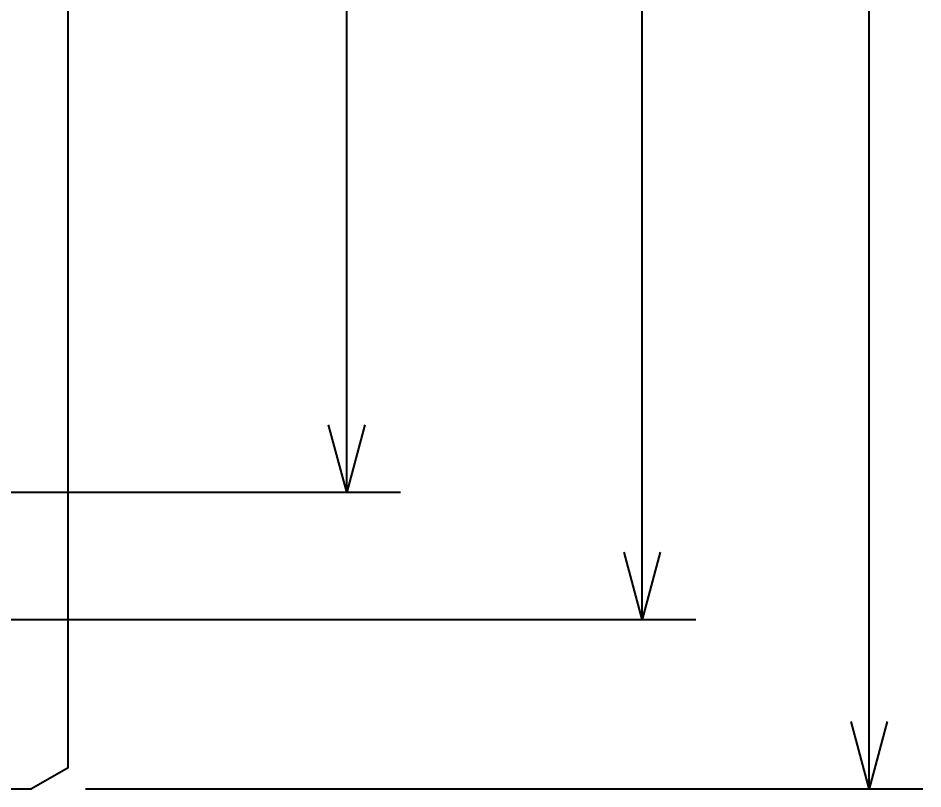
# Model space of a CAD drawing. Extents: x 98 to 785, y 88 to 514.
# Drawn here: x 742.67 to 785.35, y 252.26 to 288.64 of the extents above; entities that cross this region are included whole.
import ezdxf

# ---------------------------------------------------------------- set-up
doc = ezdxf.new("R2010")
doc.units = 0
doc.header["$LTSCALE"] = 12.7
doc.header["$MEASUREMENT"] = 0
doc.header["$PDMODE"] = 2
doc.layers.get('0').update_dxf_attribs({"linetype": 'CONTINUOUS'})
doc.layers.get('DEFPOINTS').update_dxf_attribs({"linetype": 'CONTINUOUS'})
doc.layers.add('SH-01_DIM', color=4, linetype='CONTINUOUS')
doc.layers.add('SH-01_OBJECT', color=7, linetype='CONTINUOUS')
doc.styles.get("Standard").update_dxf_attribs({"font": 'simplex.shx', "width": 0.82})
doc.dimstyles.get("Standard").update_dxf_attribs({"dimtxt": 0.18, "dimasz": 0.18, "dimexe": 0.18, "dimexo": 0.0625, "dimgap": 0.09, "dimtad": 0, "dimtih": 1, "dimtoh": 1, "dimdec": 4, "dimzin": 0, "dimdsep": 46, "dimtxsty": 'STANDARD', "dimcen": 0.09, "dimadec": 0, "dimazin": 0, "dimtfac": 1, "dimtdec": 4, "dimtofl": 0, "dimtmove": 0, "dimatfit": 3, "dimfxl": 1, "dimtolj": 1, "dimtzin": 0, "dimarcsym": 0})
doc.dimstyles.new('STANDARD$0', dxfattribs={"dimtxt": 0.18, "dimasz": 0.18, "dimexe": 0.18, "dimexo": 0.0625, "dimgap": 0.09, "dimtad": 0, "dimtih": 1, "dimtoh": 1, "dimdec": 4, "dimzin": 0, "dimdsep": 46, "dimtxsty": 'STANDARD', "dimcen": 0.09, "dimadec": 0, "dimazin": 0, "dimtfac": 1, "dimtdec": 4, "dimtofl": 0, "dimtmove": 0, "dimatfit": 3, "dimfxl": 1, "dimtolj": 1, "dimtzin": 0, "dimarcsym": 0})

# ---------------------------------------------------------------- blocks, each defined once
blk = doc.blocks.new('_Open30')
at = {"color": 0, "lineweight": -2}
for p, q in [((-1, 0.268), (0, 0)), ((0, 0), (-1, -0.268)), ((0, 0), (-1, 0))]:
    blk.add_line(p, q, dxfattribs=at)
blk = doc.blocks.new('*D39')
at = {"layer": 'DEFPOINTS', "color": 0, "ltscale": 0.05, "transparency": 16777216}
for p in [(739.033, 434.264), (739.033, 260.264), (772.1, 260.264)]:
    blk.add_point(p, dxfattribs=at)
at = {"layer": 'SH-01_DIM', "ltscale": 0.05, "transparency": 16777216}
for p, q in [((741.573, 434.264), (774.64, 434.264)), ((772.1, 431.089), (772.1, 343.888)), ((772.1, 263.439), (772.1, 332.609)), ((741.573, 260.264), (774.64, 260.264))]:
    blk.add_line(p, q, dxfattribs=at)
at = {"layer": 'SH-01_DIM', "ltscale": 0.05, "transparency": 16777216, "xscale": 3.175000000000011, "yscale": 3.175000000000011, "zscale": 3.175000000000011}
for p, rotation in [((772.1, 434.264), 90), ((772.1, 260.264), 270)]:
    blk.add_blockref('_Open30', p, dxfattribs=dict(at, rotation=rotation))
at = {"layer": 'SH-01_DIM', "ltscale": 0.05, "transparency": 16777216, "insert": (772.1, 338.248), "char_height": 1.524, "attachment_point": 5, "rotation": 90}
blk.add_mtext('\\A1;MOLD AREA\\P 87.0000', dxfattribs=at)
blk = doc.blocks.new('*D40')
at = {"layer": 'DEFPOINTS', "color": 0, "ltscale": 0.05, "transparency": 16777216}
for p in [(735.033, 428.264), (735.033, 266.264), (758.168, 266.264)]:
    blk.add_point(p, dxfattribs=at)
at = {"layer": 'SH-01_DIM', "ltscale": 0.05, "transparency": 16777216}
for p, q in [((737.573, 428.264), (760.708, 428.264)), ((758.168, 425.089), (758.168, 348.075)), ((758.168, 269.439), (758.168, 324.715)), ((737.573, 266.264), (760.708, 266.264))]:
    blk.add_line(p, q, dxfattribs=at)
at = {"layer": 'SH-01_DIM', "ltscale": 0.05, "transparency": 16777216, "xscale": 3.175000000000011, "yscale": 3.175000000000011, "zscale": 3.175000000000011}
for p, rotation in [((758.168, 428.264), 90), ((758.168, 266.264), 270)]:
    blk.add_blockref('_Open30', p, dxfattribs=dict(at, rotation=rotation))
at = {"layer": 'SH-01_DIM', "ltscale": 0.05, "transparency": 16777216, "insert": (758.168, 336.395), "char_height": 1.524, "attachment_point": 5, "rotation": 90}
blk.add_mtext('\\A1;SAW SINGULATION AREA\\P 81.0000', dxfattribs=at)
blk = doc.blocks.new('*D41')
at = {"layer": 'DEFPOINTS', "color": 0, "ltscale": 0.05, "transparency": 16777216}
for p in [(743.301, 442.264), (743.301, 252.264), (782.808, 252.264)]:
    blk.add_point(p, dxfattribs=at)
at = {"layer": 'SH-01_DIM', "ltscale": 0.05, "transparency": 16777216}
for p, q in [((745.841, 442.264), (785.348, 442.264)), ((782.808, 439.089), (782.808, 344.541)), ((782.808, 255.439), (782.808, 329.985)), ((745.841, 252.264), (785.348, 252.264))]:
    blk.add_line(p, q, dxfattribs=at)
at = {"layer": 'SH-01_DIM', "ltscale": 0.05, "transparency": 16777216, "xscale": 3.175000000000011, "yscale": 3.175000000000011, "zscale": 3.175000000000011}
for p, rotation in [((782.808, 442.264), 90), ((782.808, 252.264), 270)]:
    blk.add_blockref('_Open30', p, dxfattribs=dict(at, rotation=rotation))
at = {"layer": 'SH-01_DIM', "ltscale": 0.05, "transparency": 16777216, "insert": (782.808, 337.263), "char_height": 1.524, "attachment_point": 5, "rotation": 90}
blk.add_mtext('\\A1; 95.000±0.05', dxfattribs=at)

msp = doc.modelspace()

# ---------------------------------------------------------------- linework, layer by layer
at = {"layer": 'SH-01_OBJECT'}
for p, q in [((745.03313, 253.26424), (745.03313, 295.26424)), ((745.03313, 253.26424), (743.30108, 252.26424)), ((146.76518, 252.26424), (743.30108, 252.26424))]:
    msp.add_line(p, q, dxfattribs=at)

# ---------------------------------------------------------------- dimensions: what is measured, and where the dimension line sits
at = {"layer": 'SH-01_DIM', "ltscale": 0.05}
dim = msp.add_linear_dim(base=(782.80813, 252.26424), p1=(743.30108, 442.26424), p2=(743.30108, 252.26424), angle=90, dimstyle='STANDARD', override={"dimscale": 25.4, "dimtxt": 0.06, "dimasz": 0.125, "dimexe": 0.1, "dimexo": 0.1, "dimgap": 0.03, "dimtih": 0, "dimtoh": 0, "dimdec": 3, "dimlfac": 0.5, "dimzin": 1, "dimpost": ' <>\\X', "dimblk": 'Open30', "dimcen": -0.09, "dimclrd": 256, "dimclre": 256, "dimclrt": 256, "dimazin": 1, "dimtol": 1, "dimtp": 0.05, "dimtm": 0.05, "dimtdec": 2, "dimtofl": 1, "dimldrblk": 'Open30', "dimlwd": -1, "dimlwe": -1}, dxfattribs=at)
dim.commit()
dim.dimension.update_dxf_attribs({"geometry": '*D41', "text_midpoint": (782.80813, 337.26269), "dimtype": 128})
for base, p1, p2, text, picture, middle in [((772.10045, 260.26424), (739.03313, 434.26424), (739.03313, 260.26424), 'MOLD AREA\\P<>', '*D39', (772.10045, 338.24812)), ((758.1678, 266.26424), (735.03313, 428.26424), (735.03313, 266.26424), 'SAW SINGULATION AREA\\P<>', '*D40', (758.1678, 336.39489))]:
    dim = msp.add_linear_dim(base=base, p1=p1, p2=p2, angle=90, text=text, dimstyle='STANDARD$0', override={"dimscale": 25.4, "dimtxt": 0.06, "dimasz": 0.125, "dimexe": 0.1, "dimexo": 0.1, "dimgap": 0.01, "dimtih": 0, "dimtoh": 0, "dimlfac": 0.5, "dimzin": 1, "dimpost": ' <>\\X', "dimblk": 'Open30', "dimcen": -0.09, "dimclrd": 256, "dimclre": 256, "dimclrt": 256, "dimazin": 1, "dimtp": 0.03, "dimtm": 0.03, "dimtofl": 1, "dimldrblk": 'Open30', "dimlwd": -1, "dimlwe": -1}, dxfattribs=at)
    dim.commit()
    dim.dimension.update_dxf_attribs({"geometry": picture, "text_midpoint": middle, "dimtype": 128})

doc.saveas('drawing.dxf')
